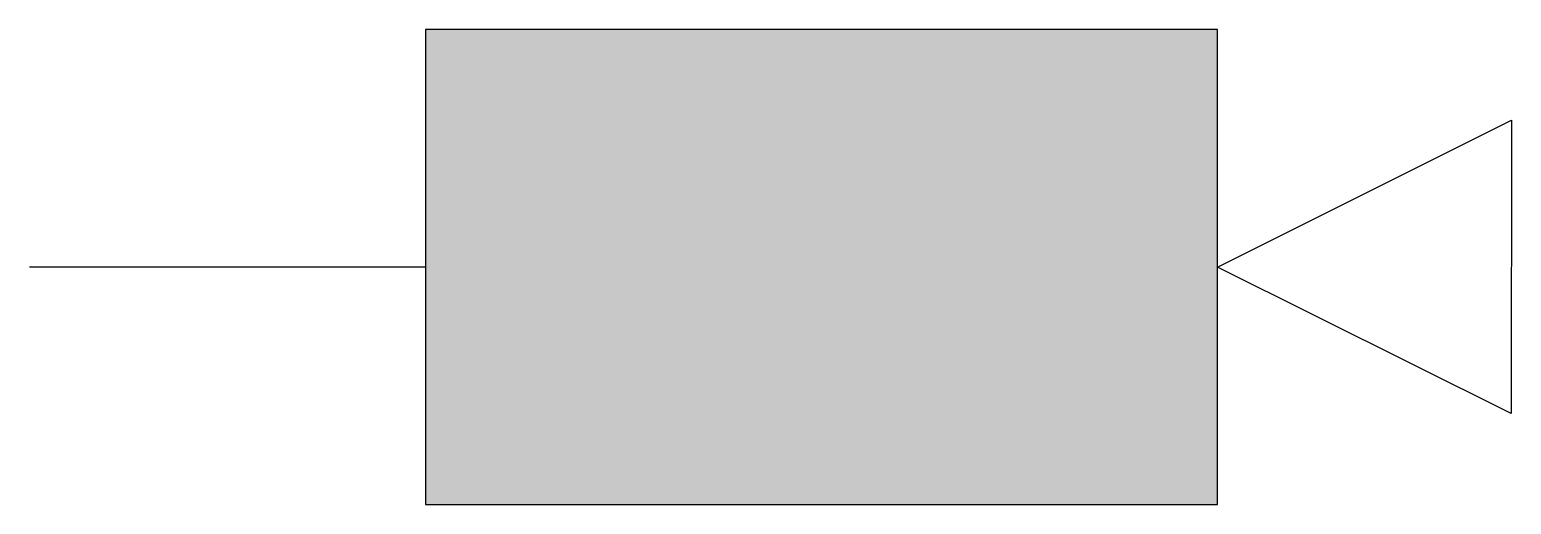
# Model space of a CAD drawing. Extents: x 0 to 7.02, y -1.12 to 1.13.
import ezdxf

# ---------------------------------------------------------------- set-up
doc = ezdxf.new("R2010")
doc.units = 0
doc.layers.get('0').update_dxf_attribs({"lineweight": 25})

msp = doc.modelspace()

# ---------------------------------------------------------------- linework, layer by layer
for p, q in [((5.625, 0), (7.0157, 0.6952)), ((7.0157, 0.6952), (7.0154, -0.695)), ((1.875, 0), (0, 0)), ((7.0154, -0.695), (5.625, 0))]:
    msp.add_line(p, q)
msp.add_lwpolyline([(5.625, 1.125), (1.875, 1.125), (1.875, -1.125), (5.625, -1.125)], close=True)
msp.add_solid([(5.625, 1.125), (5.625, -1.125), (1.875, 1.125), (1.875, -1.125)])

doc.saveas('drawing.dxf')
